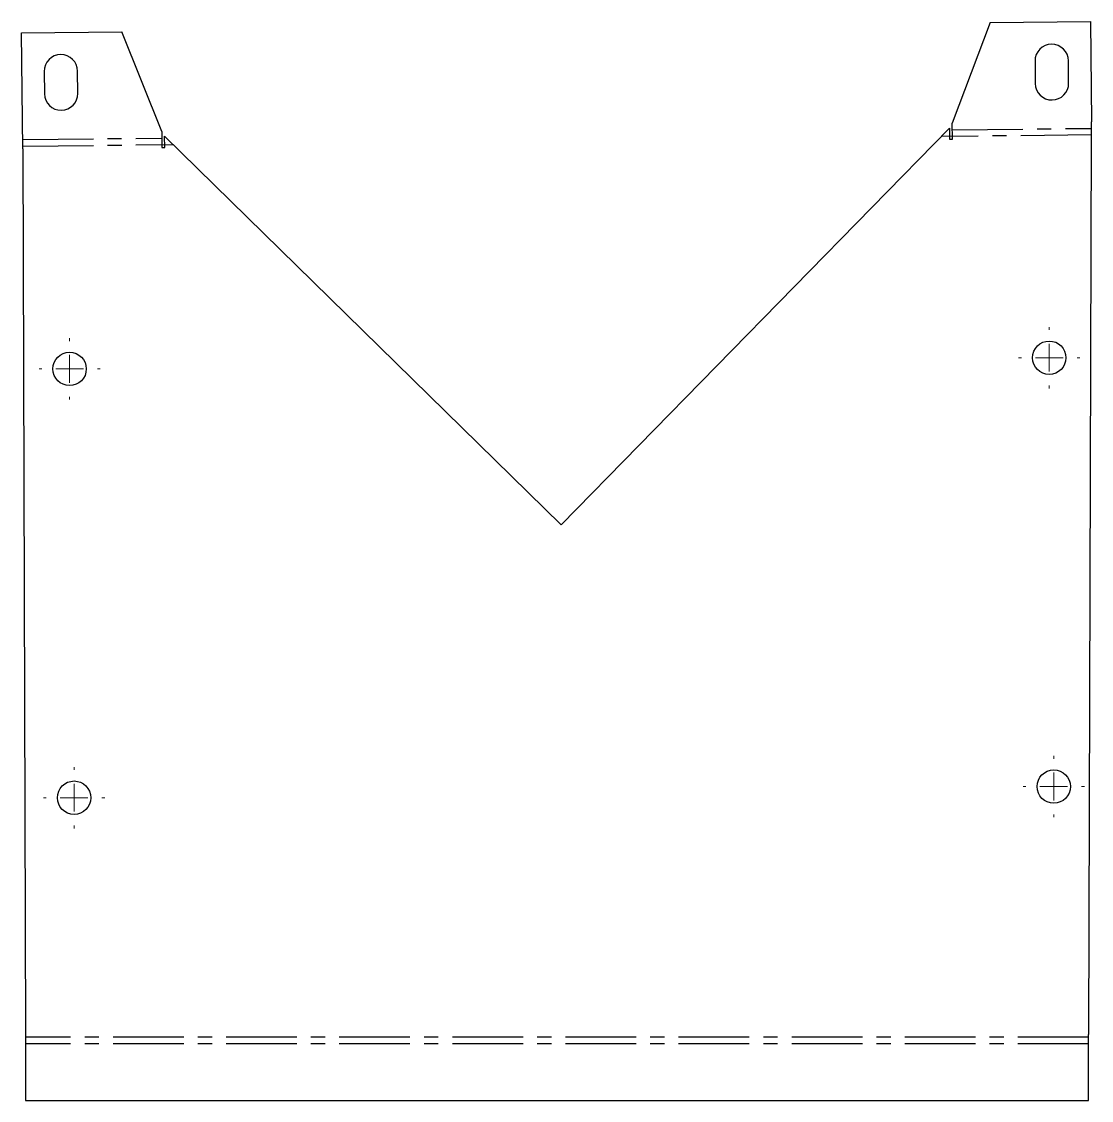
# Model space of a CAD drawing. Header units: millimetres. Extents: x 524 to 716, y 370 to 564.
import ezdxf

# ---------------------------------------------------------------- set-up
doc = ezdxf.new("R2010")
doc.units = ezdxf.units.MM
doc.linetypes.add('CENTERX2', pattern=[20.32, 12.7, -2.54, 2.54, -2.54])

# ---------------------------------------------------------------- blocks, each defined once
blk = doc.blocks.new('SW_CENTERMARKSYMBOL_0')
at = {"color": 0, "linetype": 'Continuous', "lineweight": 18}
for p, q in [((0, 5), (0, 5.5)), ((0, 0), (0, 2.5)), ((-5, 0), (-5.5, 0)), ((0, 0), (-2.5, 0)), ((0, 0), (0, -2.5)), ((0, 0), (2.5, 0)), ((5, 0), (5.5, 0)), ((0, -5), (0, -5.5))]:
    blk.add_line(p, q, dxfattribs=at)
blk = doc.blocks.new('SW_CENTERMARKSYMBOL_1')
at = {"color": 0, "linetype": 'Continuous', "lineweight": 18}
for p, q in [((0, 5), (0, 5.5)), ((0, 0), (0, 2.5)), ((-5, 0), (-5.5, 0)), ((0, 0), (-2.5, 0)), ((0, 0), (0, -2.5)), ((0, 0), (2.5, 0)), ((5, 0), (5.5, 0)), ((0, -5), (0, -5.5))]:
    blk.add_line(p, q, dxfattribs=at)
blk = doc.blocks.new('SW_CENTERMARKSYMBOL_2')
at = {"color": 0, "linetype": 'Continuous', "lineweight": 18}
for p, q in [((0, 5), (0, 5.5)), ((0, 0), (0, 2.5)), ((-5, 0), (-5.5, 0)), ((0, 0), (-2.5, 0)), ((0, 0), (0, -2.5)), ((0, 0), (2.5, 0)), ((5, 0), (5.5, 0)), ((0, -5), (0, -5.5))]:
    blk.add_line(p, q, dxfattribs=at)
blk = doc.blocks.new('SW_CENTERMARKSYMBOL_3')
at = {"color": 0, "linetype": 'Continuous', "lineweight": 18}
for p, q in [((0, 5), (0, 5.5)), ((0, 0), (0, 2.5)), ((-5, 0), (-5.5, 0)), ((0, 0), (-2.5, 0)), ((0, 0), (0, -2.5)), ((0, 0), (2.5, 0)), ((5, 0), (5.5, 0)), ((0, -5), (0, -5.5))]:
    blk.add_line(p, q, dxfattribs=at)

msp = doc.modelspace()

# ---------------------------------------------------------------- linework, layer by layer
at = {"color": 7, "linetype": 'Continuous', "lineweight": 25}
for p, q in [((697.83, 563.63), (715.84, 563.82)), ((715.84, 563.82), (716.03, 545.82)), ((523.84, 561.82), (541.84, 562)), ((524.05, 540.96), (523.84, 561.82)), ((549.03, 544.08), (541.84, 562)), ((697.83, 563.63), (691.02, 545.56)), ((705.9, 556.71), (705.94, 552.71)), ((711.94, 552.78), (711.9, 556.78)), ((527.91, 554.86), (527.95, 550.86)), ((533.95, 550.92), (533.91, 554.92)), ((620.77, 473.47), (690.53, 544.7)), ((690.53, 544.7), (690.55, 542.7)), ((691.05, 542.7), (691.02, 545.56)), ((716.02, 543.46), (716.03, 545.82)), ((549.03, 544.08), (549.06, 541.22)), ((549.56, 541.23), (549.54, 543.23)), ((620.77, 473.47), (549.54, 543.23)), ((690.55, 542.7), (691.05, 542.7)), ((715.54, 381.96), (716.02, 543.46)), ((524.04, 540.96), (524.05, 540.96)), ((524.04, 540.96), (524.52, 381.96)), ((549.06, 541.22), (549.56, 541.23)), ((524.52, 381.96), (524.53, 381.96)), ((524.53, 381.96), (524.53, 370.11)), ((715.53, 381.96), (715.54, 381.96)), ((715.53, 370.11), (715.53, 381.96)), ((524.53, 370.11), (715.53, 370.11))]:
    msp.add_line(p, q, dxfattribs=at)
at = {"color": 7, "linetype": 'CENTERX2'}
for p, q in [((691.03, 544.38), (716.02, 544.64)), ((524.04, 542.64), (549.04, 542.9)), ((716.03, 543.46), (689.05, 543.18)), ((524.05, 541.46), (551.05, 541.74)), ((715.53, 381.46), (524.53, 381.46)), ((715.53, 380.28), (524.53, 380.28))]:
    msp.add_line(p, q, dxfattribs=at)
at = {"color": 7, "linetype": 'Continuous', "lineweight": 25}
for centre in [(708.46, 503.46), (532.47, 501.46), (709.26, 426.46), (533.27, 424.46)]:
    msp.add_circle(centre, 3, dxfattribs=at)
for centre, start, end in [((530.91, 554.89), 0.5968, 180.5968), ((708.9, 556.74), 0.5968, 180.5968), ((708.94, 552.74), 180.5968, 0.5968), ((530.95, 550.89), 180.5968, 0.5968)]:
    msp.add_arc(centre, 3, start, end, dxfattribs=at)

# ---------------------------------------------------------------- block references
at = {"color": 7, "linetype": 'Continuous', "lineweight": 18}
for name, p in [('SW_CENTERMARKSYMBOL_3', (708.46, 503.46)), ('SW_CENTERMARKSYMBOL_1', (532.47, 501.46)), ('SW_CENTERMARKSYMBOL_2', (709.26, 426.46)), ('SW_CENTERMARKSYMBOL_0', (533.27, 424.46))]:
    msp.add_blockref(name, p, dxfattribs=at)

doc.saveas('drawing.dxf')
